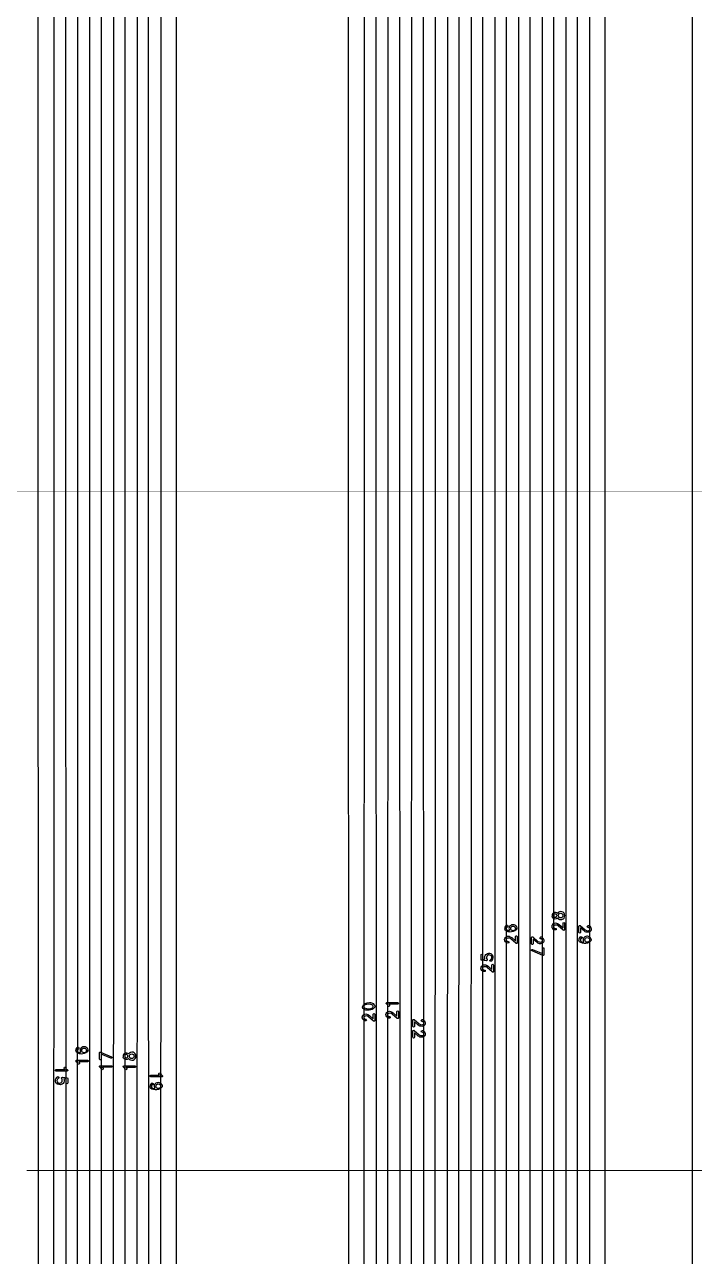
# Model space of a CAD drawing. Extents: x 726 to 4465, y 139 to 737.
# Drawn here: x 3905.23 to 3909.54, y 351.41 to 359.34 of the extents above; entities that cross this region are included whole.
import ezdxf

# ---------------------------------------------------------------- set-up
doc = ezdxf.new("R2010")
doc.units = 0
doc.layers.get('0').update_dxf_attribs({"lineweight": 5})
for name, color, linetype in [('bak_bak_ttr1-bcq6716', 11, 'Continuous'), ('biaozhu1', 8, 'Continuous'), ('quyukuang', 9, 'Continuous')]:
    doc.layers.add(name, color=color, linetype=linetype)

msp = doc.modelspace()

# ---------------------------------------------------------------- linework, layer by layer
at = {"linetype": 'Continuous'}
msp.add_line((3924.2611, 351.9666), (3905.2407, 351.9666), dxfattribs=at)
at = {"layer": 'bak_bak_ttr1-bcq6716'}
for points in [[(3902.6148, 342.0801, 0.202529), (3902.7884, 342.1012), (3902.8136, 342.1264, -0.108609), (3902.9551, 342.2925, 0.096334), (3903.0645, 342.4157, -0.062204), (3903.2216, 342.6174), (3903.3775, 342.7734, -0.198568), (3904.0041, 343.0324), (3905.8129, 343.034, 0.005297), (3905.8147, 343.0342, -0.014725), (3905.8168, 343.0344, 0.022897), (3905.8956, 343.0443, 0.062886), (3906.1007, 343.1079), (3906.3246, 343.2096, -0.022383), (3906.4688, 343.2677), (3906.9211, 343.4262, 0.032198), (3907.0561, 343.4834), (3907.3079, 343.6101, 0.283485), (3907.5233, 343.9595), (3907.5233, 344.8135, 0.11871), (3907.4716, 345.0278, -0.113595), (3907.4118, 345.2659), (3907.4128, 363.393, -0.024452)], [(3902.7888, 341.7556, 0.148028), (3902.8562, 341.8447, -0.152529), (3902.9146, 341.9959, 0.060819), (3902.9394, 342.0363, -0.146029), (3903.0736, 342.1892, 0.132694), (3903.1726, 342.296, -0.075807), (3903.3295, 342.5095), (3903.4855, 342.6655, -0.198628), (3904.0043, 342.88), (3905.8285, 342.8821, -0.021479), (3905.8316, 342.8824, 0.021716), (3905.9195, 342.8936, -0.019708), (3905.9223, 342.8942, 0.062947), (3906.1642, 342.9691), (3906.388, 343.0707, -0.022396), (3906.5196, 343.1238), (3906.9715, 343.2821, 0.032225), (3907.1247, 343.3473), (3907.3767, 343.474, 0.283191), (3907.6757, 343.9593), (3907.6757, 344.8706, 0.126814), (3907.6247, 345.0671, -0.127157), (3907.5642, 345.3009), (3907.5655, 363.3891, -0.006952)], [(3903.185, 342.0479, 0.144907), (3903.2623, 342.1183, -0.116199), (3903.4374, 342.4015), (3903.5934, 342.5575, -0.198685), (3904.0047, 342.7276), (3905.8427, 342.7302, -0.021098), (3905.8458, 342.7306, 0.0222), (3905.9491, 342.7438, -0.034794), (3905.9542, 342.7451, 0.06177), (3906.2272, 342.8302), (3906.4514, 342.9321, -0.02229), (3906.5697, 342.9796), (3907.022, 343.1381, 0.032207), (3907.1931, 343.2111), (3907.4451, 343.3378, 0.230384), (3907.8149, 343.8219, 0.049534), (3907.8281, 343.9588), (3907.8266, 344.9137, -0.020673), (3907.8262, 344.9167, 0.106), (3907.7581, 345.141, -0.126779), (3907.7166, 345.3017), (3907.7179, 363.3858, -0.036311)], [(3907.6396, 363.2617), (3907.6404, 345.3009, 0.127358), (3907.6915, 345.1037, -0.126639), (3907.7519, 344.8707), (3907.7519, 343.9593, -0.283266), (3907.4109, 343.406), (3907.159, 343.2792, -0.032226), (3906.9967, 343.2102), (3906.5449, 343.0519, 0.022396), (3906.4197, 343.0014), (3906.1957, 342.8997, -0.087004), (3905.8325, 342.806, -0.016506), (3905.8201, 342.8054, -0.017858), (3905.7531, 342.8038), (3904.0043, 342.8038, 0.198628), (3903.5393, 342.6115), (3903.3834, 342.4556, 0.075878), (3903.24, 342.2604, -0.13275), (3903.1138, 342.1245, 0.145884), (3903.0086, 342.0044, -0.060552), (3902.9743, 341.9485, 0.080183), (3902.9438, 341.8941, -0.018009), (3902.9438, 341.8915, 0.213343), (3903.008, 341.7479)], [(3905.3112, 363.2688), (3905.313, 345.8579, 0.081696), (3905.3958, 345.3548, 0.045457), (3905.5467, 345.0157, 0.025159), (3905.6508, 344.8396, -0.094572), (3905.7677, 344.5602, -0.051994), (3905.7791, 344.4543), (3905.7791, 343.9918, -0.14247), (3905.7557, 343.912)], [(3905.4895, 363.2672), (3905.4911, 345.8579, 0.081632)], [(3907.3092, 363.2491), (3907.31, 345.2638, 0.113614), (3907.3808, 344.9814, -0.118755), (3907.4215, 344.8135), (3907.4215, 343.9595, -0.283424), (3907.2619, 343.7012), (3907.0105, 343.5747, -0.032314), (3906.887, 343.5224), (3906.887, 343.5222), (3906.6391, 343.4355, -0.624166), (3906.5746, 343.4988, 0.032941), (3906.5919, 343.5699, -0.044627), (3906.6046, 343.6174, 0.033008), (3906.6341, 343.7203, -0.006016), (3906.6353, 343.7251, 0.012574), (3906.6371, 343.7317, 0.062917), (3906.6696, 343.9891), (3906.6722, 344.4406), (3906.6808, 344.5361), (3906.6866, 344.546, 0.134585), (3906.7062, 344.6179, 0.086086), (3906.6389, 345.006, 0.106966), (3906.4133, 345.369)], [(3907.4872, 363.2521), (3907.488, 345.267, 0.113531)], [(3907.792, 363.2613), (3907.7928, 345.3017, 0.127034)], [(3909.522, 363.1858), (3909.522, 346.0566, 0.020599), (3909.5261, 346.0195), (3909.5403, 345.955, 0.127145)], [(3908.8614, 361.3095), (3908.8614, 345.7825, 0.198909)], [(3909.5474, 345.0162, 0.111143), (3909.4377, 345.1919), (3909.0455, 345.5841, -0.198851), (3908.9632, 345.7825), (3908.9632, 361.3796)], [(3908.709, 361.2379), (3908.709, 345.7787, 0.198994)], [(3908.7852, 345.7825), (3908.7852, 361.3018, -0.058153)], [(3908.4804, 345.7787), (3908.4804, 361.1563, -0.077087)], [(3908.5566, 361.1663), (3908.5566, 345.7787, 0.198978)], [(3908.6328, 345.7787), (3908.6328, 361.2285, -0.07129)], [(3908.328, 345.7518), (3908.328, 361.0854, -0.082431)], [(3908.4042, 361.0962), (3908.4042, 345.7518, 0.198862)], [(3908.1756, 345.4594), (3908.1756, 361.0085, -0.087429)], [(3908.2518, 361.02), (3908.2518, 345.4594, 0.110055)], [(3908.0214, 345.3944), (3908.0232, 360.926, -0.092239)], [(3908.0994, 360.9382), (3908.0976, 345.3944, 0.100961)], [(3907.869, 345.3489), (3907.8708, 360.8426, -0.107133)], [(3907.947, 360.8554), (3907.9452, 345.3489, 0.115106)], [(3900.6992, 341.8197, 0.229298), (3900.7868, 341.8621, -0.463006), (3901.1545, 342.261, 0.210348), (3901.3604, 342.3516, -0.16868), (3901.7423, 342.557, 0.144792), (3901.8852, 342.6256, -0.113622), (3902.2732, 342.8415, 0.151669), (3902.5744, 343.0396, -0.022343), (3902.6829, 343.1575), (3902.8393, 343.3134, -0.198327), (3904.0029, 343.7944), (3905.7319, 343.7944, 0.243865), (3905.8358, 343.8485, 0.153683), (3905.881, 343.9921), (3905.881, 344.4542, 0.052175), (3905.8673, 344.5816, 0.094454), (3905.7359, 344.8959, -0.025337), (3905.6364, 345.0643, -0.045674), (3905.4923, 345.3879, -0.081616), (3905.4149, 345.8579), (3905.4157, 359.6504, -0.011431)], [(3905.6447, 359.6589), (3905.6435, 345.859, 0.081792), (3905.709, 345.4613, 0.046216), (3905.8379, 345.1724, 0.025704), (3905.9268, 345.0218, -0.094355), (3906.0912, 344.6289, -0.05203), (3906.1096, 344.4546), (3906.1096, 343.9915, -0.18835), (3905.9827, 343.6668, -0.029449), (3905.9729, 343.6577, -0.028561), (3905.9376, 343.6312, -0.155275), (3905.7321, 343.5658), (3904.0031, 343.5658, 0.198344), (3903.0008, 343.1515), (3902.8441, 342.995, 0.022871), (3902.7472, 342.8897, -0.149769), (3902.3367, 342.6217, 0.113555), (3902.0386, 342.4558, -0.144714), (3901.7788, 342.3311, 0.193991), (3901.5022, 342.164, -0.185443), (3901.4791, 342.1495, -0.04174), (3901.4098, 342.1009, 0.016327), (3901.3861, 342.0861, 0.20529), (3901.3169, 341.921)], [(3905.5673, 345.8589), (3905.5685, 359.6565, -0.007056)], [(3905.7202, 345.8889), (3905.7212, 359.6671, -0.042833)], [(3905.7974, 359.6702), (3905.7964, 345.8874, 0.088415)], [(3905.8726, 345.8869), (3905.8738, 359.6849, -0.102459)], [(3905.95, 359.6963), (3905.9487, 345.8851, 0.088796)], [(3906.025, 345.8864), (3906.024, 359.7193, -0.051854)], [(3906.1024, 359.6967), (3906.1012, 345.8864, 0.19509)], [(3906.4133, 345.3687, -0.195091), (3906.203, 345.8861), (3906.2043, 359.6967, 0.03619)]]:
    msp.add_lwpolyline(points, format="xyb", dxfattribs=at)
at = {"layer": 'biaozhu1'}
for points in [[(3908.3291, 353.5436, -1.487712), (3908.3283, 353.5323, 0.775304), (3908.3469, 353.5105)], [(3908.6209, 353.5304, -0.688679), (3908.6551, 353.5547), (3908.6658, 353.5485), (3908.6909, 353.527)], [(3908.6551, 353.5919, -0.647914), (3908.6212, 353.5986, -0.095784), (3908.6209, 353.6005)], [(3908.6479, 353.6127, 0.610192), (3908.6309, 353.6109), (3908.6309, 353.6014)], [(3908.6909, 353.527), (3908.6909, 353.5561, -1), (3908.7009, 353.5561), (3908.7009, 353.5163, -0.650111), (3908.6926, 353.5123), (3908.6596, 353.5406, 0.341992), (3908.6309, 353.5405)], [(3908.7933, 353.4981), (3908.7933, 353.538, -0.650111), (3908.8015, 353.5419), (3908.8345, 353.5137, 0.341992), (3908.8633, 353.5138)], [(3908.3161, 353.4461, -0.688679), (3908.3503, 353.4704), (3908.361, 353.4642), (3908.3861, 353.4427)], [(3908.3961, 353.5218, -0.421687), (3908.3197, 353.5115), (3908.3164, 353.52, -0.095784), (3908.3161, 353.5218)], [(3908.3861, 353.4427), (3908.3861, 353.4718, -1), (3908.3961, 353.4718), (3908.3961, 353.4319, -0.650111), (3908.3878, 353.428), (3908.3548, 353.4563, 0.341992), (3908.3261, 353.4562)], [(3908.4885, 353.4246), (3908.4885, 353.4645, -0.650111), (3908.4967, 353.4684), (3908.5297, 353.4401, 0.341992), (3908.5585, 353.4403)], [(3908.5585, 353.4403, 0.570938), (3908.5468, 353.4568, -1), (3908.5468, 353.4668)], [(3908.6426, 353.514, -0.328001), (3908.6216, 353.5279, -0.134382), (3908.6209, 353.5304)], [(3908.6309, 353.5405, 0.570938), (3908.6426, 353.524, -1), (3908.6426, 353.514)], [(3908.8033, 353.5273), (3908.8033, 353.4981, -1), (3908.7933, 353.4981)], [(3908.8063, 353.4699, -1.487491), (3908.8055, 353.4587, 0.775711), (3908.8241, 353.4368)], [(3908.8726, 353.5099, -0.42173), (3908.8284, 353.5058), (3908.8033, 353.5273)], [(3908.8633, 353.5138, 0.570938), (3908.8516, 353.5303, -1), (3908.8516, 353.5403)], [(3908.3378, 353.4297, -0.328001), (3908.3168, 353.4436, -0.134382), (3908.3161, 353.4461)], [(3908.3261, 353.4562, 0.570938), (3908.3378, 353.4397, -1), (3908.3378, 353.4297)], [(3908.4985, 353.4537), (3908.4985, 353.4246, -1), (3908.4885, 353.4246)], [(3908.4916, 353.3786, -1), (3908.4954, 353.3878), (3908.5585, 353.3621)], [(3908.5585, 353.3621), (3908.5585, 353.3946, -1), (3908.5685, 353.3946), (3908.5685, 353.3547, -0.539242), (3908.5616, 353.35), (3908.4916, 353.3786)], [(3908.5678, 353.4364, -0.42173), (3908.5236, 353.4322), (3908.4985, 353.4537)], [(3908.8733, 353.4482, -0.42058), (3908.797, 353.4378), (3908.7936, 353.4463, -0.095784), (3908.7933, 353.4482)], [(3908.1637, 353.3233), (3908.1637, 353.3518, -1), (3908.1737, 353.3518), (3908.1737, 353.3278), (3908.1888, 353.3263, -0.523857), (3908.2106, 353.3623)], [(3908.2263, 353.3501, 0.819062), (3908.2019, 353.3242, -0.735195), (3908.1982, 353.3154), (3908.1682, 353.3182, -0.388911), (3908.1637, 353.3233)], [(3908.2273, 353.3129, -1), (3908.2234, 353.3221, 0.637699), (3908.2263, 353.3501)], [(3908.1637, 353.2618, -0.688679), (3908.1979, 353.2861), (3908.2086, 353.2799), (3908.2337, 353.2584)], [(3908.1854, 353.2454, -0.328001), (3908.1644, 353.2593, -0.134382), (3908.1637, 353.2618)], [(3908.1737, 353.2719, 0.570938), (3908.1854, 353.2554, -1), (3908.1854, 353.2454)], [(3908.2337, 353.2584), (3908.2337, 353.2875, -1), (3908.2437, 353.2875), (3908.2437, 353.2476, -0.650111), (3908.2354, 353.2437), (3908.2024, 353.272, 0.341992), (3908.1737, 353.2719)], [(3907.3999, 353.0181, -0.379177), (3907.4449, 353.0459, -0.482475), (3907.4796, 353.0163)], [(3907.4796, 353.0163, -0.402615), (3907.4036, 353.0078), (3907.4, 353.017, -0.055632), (3907.3999, 353.0181)], [(3907.5523, 352.9626, -0.688679), (3907.5865, 352.9869), (3907.5972, 352.9807), (3907.6223, 352.9592)], [(3907.5541, 353.0374, -0.70052), (3907.5573, 353.0462), (3907.6273, 353.0462, -1), (3907.6273, 353.0362), (3907.5708, 353.0362)], [(3907.575, 353.0294, -1.522268), (3907.5634, 353.0294), (3907.5541, 353.0374)], [(3907.6223, 352.9592), (3907.6223, 352.9883, -1), (3907.6323, 352.9883), (3907.6323, 352.9485, -0.650111), (3907.6241, 352.9445), (3907.5911, 352.9728, 0.341992), (3907.5623, 352.9727)], [(3907.5708, 353.0362, -0.069267), (3907.5716, 353.0351), (3907.575, 353.0294)], [(3907.3999, 352.9452, -0.688679), (3907.4341, 352.9695), (3907.4448, 352.9633), (3907.4699, 352.9418)], [(3907.4216, 352.9288, -0.328001), (3907.4006, 352.9427, -0.134382), (3907.3999, 352.9452)], [(3907.4099, 352.9553, 0.570938), (3907.4216, 352.9388, -1), (3907.4216, 352.9288)], [(3907.4699, 352.9418), (3907.4699, 352.9709, -1), (3907.4799, 352.9709), (3907.4799, 352.9311, -0.650111), (3907.4717, 352.9271), (3907.4387, 352.9554, 0.341992), (3907.4099, 352.9553)], [(3907.574, 352.9462, -0.328001), (3907.553, 352.9601, -0.134382), (3907.5523, 352.9626)], [(3907.5623, 352.9727, 0.570938), (3907.574, 352.9562, -1), (3907.574, 352.9462)], [(3907.7247, 352.8931), (3907.7247, 352.933, -0.650111), (3907.733, 352.9369), (3907.766, 352.9086, 0.341992), (3907.7947, 352.9088)], [(3907.7347, 352.9222), (3907.7347, 352.8931, -1), (3907.7247, 352.8931)], [(3907.804, 352.9049, -0.42173), (3907.7598, 352.9008), (3907.7347, 352.9222)], [(3907.7947, 352.9088, 0.570938), (3907.7831, 352.9253, -1), (3907.7831, 352.9353)], [(3907.7247, 352.8231), (3907.7247, 352.863, -0.650111), (3907.733, 352.8669), (3907.766, 352.8386, 0.341992), (3907.7947, 352.8388)], [(3907.7347, 352.8522), (3907.7347, 352.8231, -1), (3907.7247, 352.8231)], [(3907.804, 352.8349, -0.42173), (3907.7598, 352.8308), (3907.7347, 352.8522)], [(3907.7947, 352.8388, 0.570938), (3907.7831, 352.8553, -1), (3907.7831, 352.8653)], [(3905.5689, 352.7587, -1.487712), (3905.5681, 352.7475, 0.775304), (3905.5867, 352.7256)], [(3905.6359, 352.737, -0.421687), (3905.5595, 352.7266), (3905.5562, 352.7351, -0.095784), (3905.5559, 352.737)], [(3905.5577, 352.666, -0.70052), (3905.5609, 352.6748), (3905.6309, 352.6748, -1), (3905.6309, 352.6648), (3905.5744, 352.6648)], [(3905.7083, 352.6822), (3905.7083, 352.7221, -0.539242), (3905.7152, 352.7268), (3905.7852, 352.6982, -1), (3905.7814, 352.689), (3905.7183, 352.7147)], [(3905.7183, 352.7147), (3905.7183, 352.6822, -1), (3905.7083, 352.6822)], [(3905.8948, 352.6873, -0.647914), (3905.861, 352.694, -0.095784), (3905.8607, 352.6958)], [(3905.8877, 352.7081, 0.610192), (3905.8707, 352.7063), (3905.8707, 352.6967)], [(3905.4285, 352.6058, -1), (3905.4285, 352.6158), (3905.485, 352.6158)], [(3905.4808, 352.6226, -1.522268), (3905.4924, 352.6226), (3905.5017, 352.6146, -0.70052), (3905.4985, 352.6058), (3905.4285, 352.6058)], [(3905.485, 352.6158, -0.069267), (3905.4841, 352.6169), (3905.4808, 352.6226)], [(3905.5785, 352.658, -1.522268), (3905.567, 352.658), (3905.5577, 352.666)], [(3905.5744, 352.6648, -0.069267), (3905.5752, 352.6638), (3905.5785, 352.658)], [(3905.7101, 352.6312, -0.70052), (3905.7133, 352.64), (3905.7833, 352.64, -1), (3905.7833, 352.63), (3905.7268, 352.63)], [(3905.7309, 352.6232, -1.522268), (3905.7194, 352.6232), (3905.7101, 352.6312)], [(3905.7268, 352.63, -0.069267), (3905.7276, 352.629), (3905.7309, 352.6232)], [(3905.8625, 352.6305, -0.70052), (3905.8657, 352.6394), (3905.9357, 352.6394, -1), (3905.9357, 352.6294), (3905.8792, 352.6294)], [(3905.8833, 352.6226, -1.522268), (3905.8718, 352.6225), (3905.8625, 352.6305)], [(3905.8792, 352.6294, -0.069267), (3905.88, 352.6283), (3905.8833, 352.6226)], [(3906.0904, 352.5851, -1.522268), (3906.102, 352.5852), (3906.1113, 352.5772, -0.70052), (3906.1081, 352.5683), (3906.0381, 352.5683)], [(3905.4409, 352.531, 0.819215), (3905.4652, 352.557, -0.735195), (3905.4689, 352.5658), (3905.4989, 352.5629, -0.388911), (3905.5035, 352.5579), (3905.5035, 352.5294, -1), (3905.4935, 352.5294), (3905.4935, 352.5534), (3905.4784, 352.5548, -0.644414), (3905.4471, 352.5188), (3905.4371, 352.5217, -0.113002), (3905.4352, 352.5228), (3905.4286, 352.5284, -0.127516), (3905.4271, 352.5304), (3905.4238, 352.539, -0.095784), (3905.4235, 352.5408)], [(3905.4398, 352.5683, -1), (3905.4438, 352.5591, 0.637699), (3905.4409, 352.531)], [(3906.0381, 352.5683, -1), (3906.0381, 352.5783), (3906.0946, 352.5783)], [(3906.0461, 352.5279, -1.487491), (3906.0453, 352.5167, 0.775711), (3906.0639, 352.4948)], [(3906.0946, 352.5783, -0.069267), (3906.0937, 352.5794), (3906.0904, 352.5851)], [(3906.1131, 352.5062, -0.42058), (3906.0367, 352.4958), (3906.0334, 352.5044, -0.095784), (3906.0331, 352.5062)]]:
    msp.add_lwpolyline(points, format="xyb", dxfattribs=at)
msp.add_lwpolyline([(3907.4099, 353.019), (3907.4123, 353.013, 0.272478), (3907.4676, 353.013, 0.312161), (3907.4676, 353.0289, 0.272445), (3907.4123, 353.0289), (3907.4099, 353.0228)], format="xyb", close=True, dxfattribs=at)
for centre, radius in [((3908.6756, 353.6061), 0.0152), ((3908.3694, 353.5233), 0.0151), ((3908.8466, 353.4497), 0.0151), ((3905.6092, 352.7385), 0.0151), ((3905.9154, 352.7015), 0.0152), ((3906.0864, 352.5077), 0.0151)]:
    msp.add_circle(centre, radius, dxfattribs=at)
for centre, radius, start, end in [((3908.6405, 353.606), 0.0204, 44.49788, 195.90233), ((3908.6769, 353.6061), 0.026, 213.04554, 146.95446), ((3908.3355, 353.525), 0.0197, 108.95533, 189.10163), ((3908.3664, 353.5233), 0.0233, 90.01938, 213.44904), ((3908.3706, 353.5215), 0.0255, 0.79792, 99.54164), ((3908.6404, 353.6056), 0.0104, 204.15188, 43.22437), ((3908.5477, 353.4449), 0.0219, 337.04639, 92.22761), ((3908.8127, 353.4513), 0.0197, 108.9489, 189.10806), ((3908.8436, 353.4496), 0.0233, 90.01938, 213.44904), ((3908.8478, 353.4478), 0.0255, 0.80433, 99.53049), ((3908.8525, 353.5184), 0.0219, 337.04639, 92.22761), ((3908.2156, 353.3365), 0.0263, 296.54545, 100.76228), ((3907.7839, 352.9134), 0.0219, 337.04639, 92.22761), ((3907.7839, 352.8434), 0.0219, 337.04639, 92.22761), ((3905.5753, 352.7401), 0.0197, 108.95533, 189.10163), ((3905.6062, 352.7384), 0.0233, 90.01938, 213.44904), ((3905.6104, 352.7366), 0.0255, 0.79792, 99.54164), ((3905.8803, 352.7014), 0.0204, 44.49788, 195.90233), ((3905.8801, 352.701), 0.0104, 204.15188, 43.22437), ((3905.9167, 352.7015), 0.026, 213.04554, 146.95446), ((3905.4465, 352.5457), 0.0236, 106.49314, 191.85626), ((3906.0525, 352.5093), 0.0197, 108.9489, 189.10806), ((3906.0834, 352.5077), 0.0233, 90.01938, 213.44904), ((3906.0876, 352.5059), 0.0255, 0.80433, 99.53049)]:
    msp.add_arc(centre, radius, start, end, dxfattribs=at)
at = {"layer": 'quyukuang', "const_width": 0.001}
msp.add_lwpolyline([(3898.2198, 347.4471), (3898.2198, 356.3373), (3911.0321, 356.3373), (3911.0321, 347.4471)], close=True, dxfattribs=at)

doc.saveas('drawing.dxf')
